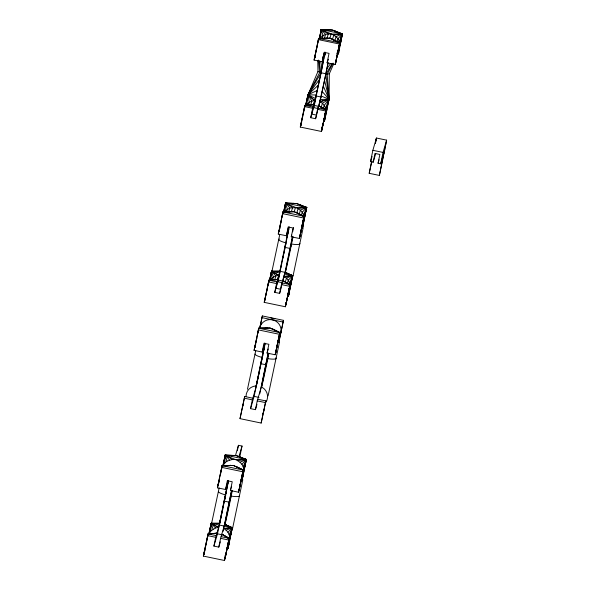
<?xml version="1.0" encoding="UTF-8"?>
<svg xmlns="http://www.w3.org/2000/svg" width="590" height="590" viewBox="0 0 590 590"><rect width="100%" height="100%" fill="white"/><g stroke="black" fill="none" stroke-linecap="round" stroke-linejoin="round"><path stroke-width="0.89" d="M333.623 64.067L329.301 73.809L329.102 99.201L324.404 121.363L323.615 119.047M301.66 225.823L302.493 227.902L302.53 225.328M228.153 545.536L228.101 548.228L226.471 548.206M287.669 293.864L288.458 296.18L288.495 294.388M324.441 119.571L324.404 121.363L327.03 109.283M208.853 534.525L210.881 530.926L211.168 523.345L219.79 523.36L228.529 480.865M292.603 236.981L285.317 272.425L292.669 275.707L288.975 290.804L288.458 296.18L292.669 275.707L285.317 272.425L279.852 271.245L271.525 271.297L270.758 280.516M336.927 56.109L335.57 63.285L339.781 42.812L329.913 38.203L318.637 38.402L314.079 60.077L322.206 61.773L324.146 52.348L329.036 53.366L327.096 62.791L335.223 64.487L335.666 60.755M242.593 474.891L242.143 479.95L246.355 459.477L236.273 455.591L225.21 455.067L223.278 465.252L224.856 462.966L225.21 455.067L236.273 455.591L246.355 459.477L242.143 479.95L241.583 478.564M203.373 556.09L208.071 533.935L216.604 533.198L208.071 533.935L203.373 556.09L224.517 560.5L225.166 555.308M284.424 212.061L285.206 210.918L285.567 203.019L296.63 203.535L306.704 207.429L302.493 227.902L302.95 222.843L306.704 207.429L296.63 203.535L285.567 203.019L283.48 212.407M287.3 297.441L285.855 305.082L290.066 284.609L282.639 280.508L280.833 289.284L275.95 288.267L277.75 279.49L268.922 280.198L264.217 302.36L285.361 306.763L285.973 302.449M336.507 57.569L338.667 52.702L342.384 33.91L332.303 30.024L321.24 29.5L320.407 39.036M316.646 115.116L311.756 114.099L313.696 104.666L304.868 105.381L300.303 127.057L321.447 131.467L321.956 126.754M227.947 544.629L225.004 558.819L226.612 550.33M208.794 534.046L211.168 523.345L219.79 523.36L215.711 537.313L213.905 546.089L218.794 547.107L220.601 538.331L224.679 524.377L232.312 527.755L229.731 537.475L228.101 548.228L227.312 545.912M230.874 534.075L228.101 548.228L228.625 542.859L232.312 527.755L224.96 524.473L231.885 490.799M241.966 475.975L238.552 492.222L230.425 490.526L232.231 481.75L227.342 480.725L225.535 489.508L217.408 487.812L222.113 465.65L233.389 465.451L243.257 470.06L240.912 480.666M242.962 458.548L246.355 459.477L243.7 469.515L242.143 479.95L243.795 470.805M244.85 466.115L244.024 470.149M267.454 289.255L267.55 287.868L264.217 302.36M278.605 338.527L275.191 354.774L267.064 353.078L268.87 344.295L263.981 343.277L262.174 352.053L254.047 350.364L258.752 328.202L270.028 328.003L279.896 332.613L277.543 343.218M288.975 290.804L287.78 294.897L290.066 284.609L282.639 280.508M288.488 274.284L292.669 275.707L288.458 296.18L290.081 285.427L292.669 275.707L285.036 272.329L281.445 284.594L279.638 293.377L274.748 292.36L276.555 283.576L280.147 271.304L271.525 271.297L269.542 280.213M303.4 114.438L303.496 113.051M302.95 222.843L301.756 226.936L304.101 216.331L294.233 211.721L282.964 211.921L278.259 234.075L286.386 235.771L288.193 226.995L293.082 228.013L291.276 236.789L299.403 238.485L302.818 222.246M283.731 211.921L285.567 203.019L306.704 207.429L302.493 227.902L304.056 217.459L306.704 207.429L301.63 206.035M305.155 214.753L304.145 218.757M327.922 63.506L325.761 74.259L329.102 99.201L324.92 115.987L324.404 121.363L326.027 110.61L329.102 99.201L327.148 74.296L333.121 63.093M319.161 38.888L321.24 29.5L332.303 30.024L342.384 33.91L339.545 46.713L337.436 53.417L339.781 42.812L329.913 38.203L318.637 38.402L314.079 60.077M336.536 56.699C340.828 49.885 338.881 41.16 342.384 33.91L338.999 32.981M340.74 42.62L342.384 33.91L321.24 29.5L319.478 38.837M207.85 536.457L208.071 533.935L211.368 533.803M268.62 283.569L268.922 280.198L277.75 279.49M304.565 108.752L304.868 105.381L313.696 104.666M221.855 468.342L222.113 465.65L233.389 465.451L243.257 470.06L239.046 490.541L240.742 481.565M258.494 330.887L258.752 328.202L270.028 328.003L279.896 332.613L275.685 353.086L277.374 344.118M282.699 214.605L282.964 211.921L294.233 211.721L304.101 216.331L299.897 236.804L301.586 227.829M318.467 40.194L318.637 38.402L324.345 38.49L327.103 37.981L328.298 33.896L321.24 29.5L319.765 37.34M210.696 527.475L211.168 523.345L219.487 523.337A24.869 0.369 -78.2 0 0 220.358 519.82M270.95 276.253L271.525 271.297L279.844 271.282A24.869 0.369 -78.2 0 0 280.346 269.32M224.79 458.555L225.21 455.067L246.355 459.477L242.822 474.242M285.044 207.37L285.567 203.019L287.131 203.248M320.931 32.111L321.24 29.5L323.593 29.847M206.707 541.605L207.311 538.198M207.621 536.487L208.071 533.935L216.198 535.624M220.682 473.645L222.113 465.65L227.814 465.746L230.579 465.237M257.793 333.527L258.752 328.202L264.453 328.291L267.218 327.782M267.86 286.165L268.922 280.198L272.219 280.066M282.005 217.245L282.964 211.921L288.665 212.009L291.431 211.5L292.625 207.415L285.567 203.019L283.797 212.356M303.651 112.203L304.868 105.381L313.401 104.644L314.595 100.558L307.965 94.798L317.981 71.449L317.774 60.763M225.004 558.819L229.215 538.338L221.796 534.238L229.215 538.338L226.936 548.634M317.361 45.504L318.637 38.402L339.781 42.812L335.57 63.285M229.51 540.484L228.101 548.228L232.312 527.755L224.679 524.377L231.597 490.74M306.394 105.204C308.179 102.343 311.572 100.691 314.89 100.58C318.143 85.299 322.605 68.838 324.168 53.978M288.458 296.18L290.177 286.718M302.493 227.902L303.998 219.583M209.03 534.334L211.168 523.345L214.347 523.632M270.102 278.856L271.525 271.297L276.29 271.717M228.131 526.332L232.312 527.755L229.82 538.766M209.31 533.22L211.168 523.345L232.312 527.755L230.926 533.382M269.829 280.272L271.525 271.297L279.653 272.993L277.846 281.769L281.924 282.617M316.823 114.261L318.585 105.691L326.012 109.792L321.801 130.265L324.92 115.987M375.447 143.311L376.457 138.023L386.627 140.147L379.377 175.429L369.2 173.305L371.567 161.8M242.807 479.729L232.585 528.456M279.446 342.281L268.081 395.912M303.164 227.681L292.942 276.4M305.605 106.347L307.965 94.798L319.618 72.725L318.534 60.055M217.408 487.812L222.113 465.65L243.257 470.06L242.225 474.419M208.971 534.031L211.168 523.345L218.595 527.445L215.527 527.932L210.881 530.926M223.013 465.753L225.21 455.067C231.627 458.961 243.102 459.971 243.7 469.515M211.626 523.256L219.133 487.967M258.014 399.297L265.854 400.89L261.156 423.052L240.012 418.642L244.71 396.48L252.542 398.154M244.71 396.48L240.012 418.642M279.925 227.976L278.989 231.509L282.964 211.921L304.101 216.331L302.862 221.552L304.056 217.459C303.452 207.923 291.984 206.906 285.567 203.019L285.899 204.538M300.303 127.057L304.868 105.381L312.995 107.078M228.234 480.806L219.487 523.337L217.791 523.647M283.48 320.341L278.782 342.502L283.48 320.341L262.336 315.93L259.711 328.011A10.797 10.613 16.3 0 1 273.782 320.2A10.797 10.613 16.3 0 1 279.94 335.039M213.905 546.089L217.489 533.825L228.396 480.776M262.336 315.93L260.205 326.329A10.797 10.613 16.3 0 1 261.112 323.711M269.696 280.198L271.525 271.297L278.945 275.397C275.368 275.493 271.835 277.44 270.058 280.597M306.062 104.032L307.965 94.798L320.872 73.241L319.197 60.763M247.461 389.297L255.772 350.512M279.667 235.041L271.798 271.997M237.342 450.723L238.456 445.31L242.025 446.055L239.798 456.881M223.101 531.332L231.464 490.651M256.967 404.401L255.433 409.659L250.544 408.641L252.35 399.858L256.429 385.904L265.161 343.417M316.439 115.839L315.591 118.73L310.701 117.705L312.641 108.28L316.233 96.008L321.122 97.026L328.151 62.629M288.481 227.29L286.386 235.771M324.493 52.163L322.973 58.063M264.873 343.358L256.126 385.882L253.368 386.391A10.797 10.613 16.3 0 0 246.015 396.362M250.544 408.641L254.128 396.369L265.035 343.328M288.953 226.988L279.844 271.282L277.3 271.754M315.598 98.176L313.659 107.601L318.548 108.626M274.748 292.36L278.34 280.088L289.248 227.047M310.701 117.705L314.293 105.44L325.238 52.186M224.517 560.5L229.215 538.338L222.076 534.341M238.552 492.222L243.257 470.06L236.052 466.38M255.433 409.659L257.233 400.883L261.318 386.929L268.236 353.285M315.591 118.73L317.531 109.297L321.122 97.026M292.655 231.826L293.555 227.438M259.74 393.877L268.103 353.204M283.82 277.521L284.542 274.011L292.669 275.707L290.634 285.413M319.78 102.623L320.488 99.194M283.952 277.595L292.316 236.915M268.524 353.351L261.599 387.025L263.937 388.596A10.797 10.613 16.3 0 1 265.751 402.513M261.156 423.052L265.854 400.89M275.191 354.774L279.896 332.613L272.691 328.925M285.361 306.763L290.066 284.609L286.062 282.581M299.403 238.485L304.101 216.331L296.903 212.643L298.098 208.55L306.704 207.429L305.251 213.374M321.447 131.467L326.012 109.792L318.585 105.691M335.223 64.487L339.781 42.812L334.913 40.695L336.108 36.602L342.384 33.91L338.719 42.856M285.855 305.082L290.066 284.609L281.939 282.912M321.801 130.265L326.012 109.792L318.873 105.787L320.068 101.701L329.102 99.201L324.522 80.225L325.761 74.259L332.214 63.477M375.734 153.459L373.168 162.228L370.527 161.675L372.865 150.295L376.457 138.023L375.373 143.282M371.877 160.996L369.2 173.305M373.168 162.228L374.975 153.444L379.864 154.462L378.057 163.246L380.698 163.799L384.783 149.845M380.698 163.799L383.043 152.419L386.627 140.147L379.377 175.429M317.885 108.095L326.012 109.792L324.832 114.696L326.027 110.61C325.709 106.76 323.298 103.206 319.78 101.598L324.522 80.225M217.902 486.13L219.096 480.776M222.747 466.166L225.21 455.067L232.268 459.463L246.355 459.477L245.108 464.573M204.575 552.786L203.867 554.408L206.139 544.164M315.473 56.544L314.426 58.875L317.206 46.389M301.365 124.232L300.657 125.854L302.928 115.618M278.952 231.501L281.526 219.908M256.923 337.974L254.74 347.783L258.752 328.202L279.896 332.613L278.864 336.964M305.31 106.311L307.965 94.798L319.632 79.208M228.042 543.25L229.215 538.338L221.088 536.649M300.657 125.854L301.763 121.673M265.153 298.997L264.711 300.671L268.922 280.198L277.049 281.895M203.867 554.408L204.966 550.227M314.426 58.875L315.37 55.342M218.138 485.246L219.074 481.713M254.777 347.798L255.713 344.258M322.052 38.866L323.01 35.599L321.24 29.5C327.656 33.387 339.132 34.404 339.737 43.948L338.542 48.033M324.345 38.49L325.54 34.404L321.24 29.5M306.704 105.698L307.965 94.798L318.386 85.078M308.349 105.529L309.3 102.262L307.965 94.798L317.228 90.462M322.206 61.773L324.928 52.473M329.913 38.203L331.108 34.109L342.384 33.91L337.959 38.711L337.001 41.986M310.635 105.153L311.83 101.067L307.965 94.798L316.218 95.02M327.096 62.791L328.446 59.207M278.259 234.075L278.753 232.394M286.371 212.385L287.33 209.111L285.567 203.019L289.86 207.916L288.665 212.009M338.35 50.799L339.545 46.713M272.403 280.346L273.354 277.079L271.525 271.297L278.65 275.375L277.455 279.461L274.689 279.97L275.884 275.884L271.525 271.297M323.298 108.648L324.249 105.374L329.102 99.201L323.276 86.096M294.233 211.721L295.435 207.628L306.704 207.429L303.039 216.368M254.047 350.364L254.541 348.675M285.848 243.655L284.771 247.343L290.236 248.486L291.534 244.054L294.144 244.393A10.797 1.999 11.6 0 0 299.698 243.257M325.009 109.519L329.102 99.201L322.118 91.48M325.835 113.376L323.726 120.08M291.276 236.789L291.77 235.108M299.233 214.214L300.428 210.121L306.704 207.429L305.908 208.713M301.328 215.505L302.279 212.23L306.704 207.429M262.174 352.053L264.807 343.063M279.638 293.377L280.597 290.103M302.67 224.318L303.865 220.232M225.535 489.508L228.183 480.467M235.668 454.853L238.456 445.31M287.352 283.466L288.304 280.191L292.669 275.707L283.834 276.415C287.352 278.023 289.764 281.578 290.081 285.427L288.886 289.513M267.064 353.078L267.558 351.389M267.794 350.593L268.258 348.985M218.418 491.47A10.797 1.999 11.6 0 0 223.212 494.236L225.705 494.966L224.207 501.139L229.097 502.156L231.177 496.101L233.788 496.441A10.797 1.999 11.6 0 0 239.341 495.305M289.063 284.336L292.669 275.707L284.122 276.518L282.927 280.604L285.258 282.175L286.46 278.089L292.669 275.707M238.98 456.468L242.025 446.055M230.425 490.526L230.919 488.845M231.155 488.041L231.619 486.44M288.694 292.279L289.889 288.193M218.794 547.107L220.328 541.849M370.527 161.675L372.061 156.416M378.057 163.246L379.082 159.743M209.59 531.745L210.276 529.783M324.478 56.323L325.562 53.801M243.161 466.786L246.355 459.477L237.741 460.606M229.186 534.747L232.312 527.755L223.485 528.47C226.995 530.071 229.414 533.633 229.731 537.475M337.281 55.01L338.667 52.702L338.631 49.324M245.551 460.768L246.355 459.477L240.078 462.176M320.097 38.542C322.369 34.935 327.007 33.328 331.108 34.109M326.919 68.558L330.658 63.514M337.067 54.863L338.667 52.702L337.598 51.979M289.203 285.7L290.066 284.609L288.591 284.446M241.922 464.278L246.355 459.477M227.954 532.246L232.312 527.755L223.765 528.566M337.406 53.97L338.667 52.702L337.178 52.989M285.206 210.918L289.86 207.916L295.435 207.628M224.856 462.966L226.973 461.166L232.268 459.463M337.244 53.661L338.667 52.702L337.096 53.336M226.103 530.137L232.312 527.755M337.104 53.181L338.667 52.702L337.03 53.137M319.78 101.598L329.102 99.201L321.108 96.037M329.301 73.809L325.761 74.259M291.748 203.705L293.82 203.321M231.391 455.753L233.463 455.369M213.845 533.707L216.604 533.198M342.384 33.91L333.77 35.039L332.576 39.124L334.331 40.304M320.311 99.489L329.102 99.201L322.406 103.265L321.203 107.358L322.133 108.413M270.803 317.973L274.911 318.829M256.429 385.904L256.126 385.882A24.869 0.369 -78.2 0 0 256.997 382.364M227.74 538.176L229.215 538.338M228.345 455.532L229.916 455.76M318.29 39.604L339.427 44.014M321.012 72.754L325.901 73.78M314.293 105.44L319.183 106.458M304.514 106.584L312.641 108.28M317.531 109.297L325.658 110.994M372.865 150.295L383.043 152.419M282.47 213.602L303.614 218.012M278.34 280.088L283.23 281.106M268.428 281.88L276.555 283.576M281.445 284.594L289.572 286.29M261.849 317.619L282.986 322.029M258.258 329.884L279.402 334.294M254.128 396.369L259.017 397.387M244.223 398.169L252.35 399.858M257.233 400.883L265.36 402.572M221.619 467.339L242.763 471.749M217.489 533.825L222.378 534.842M207.584 535.617L215.711 537.313M220.601 538.331L228.721 540.027M286.062 242.91L283.569 242.188A10.797 1.999 11.6 0 1 279.276 238.994M261.318 386.929L261.599 387.025A24.869 0.369 -78.2 0 0 268.9 353.336M320.872 73.241L317.981 71.449M315.421 98.471L307.965 94.798L314.89 100.58M218.293 527.423L211.168 523.345L211.626 525.093M334.973 30.946L336.72 32.126M299.292 204.465L301.04 205.644M286.755 273.391L285.317 272.425A24.869 0.369 -78.2 0 0 293.046 236.597M238.935 456.513L240.691 457.693M226.398 525.439L224.96 524.473A24.869 0.369 -78.2 0 0 232.261 490.784M215.527 527.932L211.168 523.345L213.005 529.127M229.503 459.971L225.21 455.067L226.973 461.166M322.855 56.832L323.822 58.388M322.383 60.814L323.032 62.481M320.599 61.419L322.029 67.54M227.489 486.138A24.869 0.369 -78.2 0 1 227.224 487.502M226.339 491.876A24.869 0.369 -78.2 0 1 226.029 493.41M225.705 494.966A24.869 0.369 -78.2 0 1 225.38 496.537M225.056 498.122A24.869 0.369 -78.2 0 1 224.392 501.308M222.755 509.008A24.869 0.369 -78.2 0 1 222.445 510.453M222.142 511.847A24.869 0.369 -78.2 0 1 221.847 513.189M221.294 515.69A24.869 0.369 -78.2 0 1 220.498 519.222M281.555 328.667A10.797 10.613 16.3 0 1 280.434 333.357M275.98 357.857A10.797 1.999 11.6 0 1 270.427 358.993L267.816 358.654L265.736 364.709L260.846 363.691L262.344 357.511L259.851 356.788A10.797 1.999 11.6 0 1 255.057 354.022M264.637 346.138A24.869 0.369 -78.2 0 1 264.305 347.812M263.995 349.361A24.869 0.369 -78.2 0 1 263.723 350.755M263.428 352.193A24.869 0.369 -78.2 0 1 263.133 353.675M262.823 355.187A24.869 0.369 -78.2 0 1 262.506 356.736M261.695 360.674A24.869 0.369 -78.2 0 1 261.363 362.267M259.084 373.005A24.869 0.369 -78.2 0 1 257.137 381.767M242.424 408.634A10.797 10.613 16.3 0 1 243.264 404.57M263.973 409.593A10.797 10.613 16.3 0 1 262.867 413.583M288.79 229.252A24.869 0.369 -78.2 0 1 288.503 230.742M288.193 232.357A24.869 0.369 -78.2 0 1 287.846 234.09M287.573 235.454A24.869 0.369 -78.2 0 1 287.293 236.87M285.899 243.7A24.869 0.369 -78.2 0 1 285.575 245.285M285.243 246.871A24.869 0.369 -78.2 0 1 284.911 248.464M284.749 249.26A24.869 0.369 -78.2 0 1 284.409 250.846M284.078 252.409A24.869 0.369 -78.2 0 1 283.753 253.958M283.429 255.477A24.869 0.369 -78.2 0 1 282.802 258.405M281.651 263.642A24.869 0.369 -78.2 0 1 281.312 265.153M281.15 265.861A24.869 0.369 -78.2 0 1 280.715 267.764"/></g></svg>
